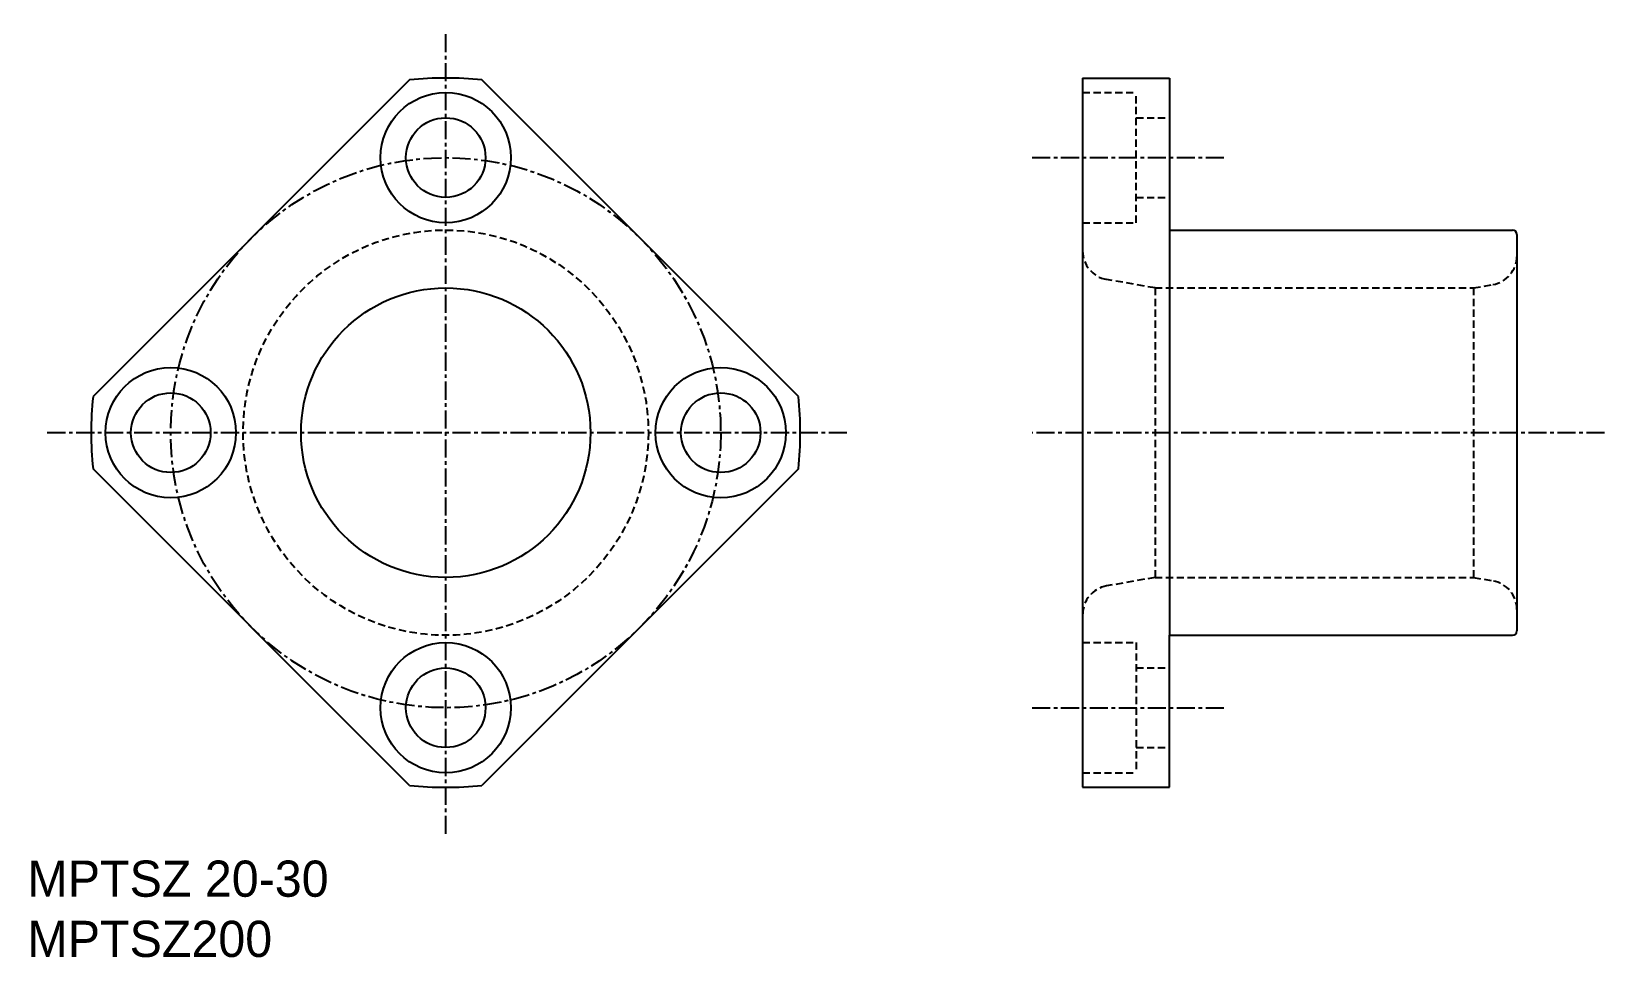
# Model space of a CAD drawing. Extents: x 42 to 151, y 45 to 109.
import ezdxf

# ---------------------------------------------------------------- set-up
doc = ezdxf.new("R2010")
doc.units = 0
doc.linetypes.add('CENTER', pattern=[2, 1.25, -0.25, 0.25, -0.25])
doc.linetypes.add('DASHED', pattern=[0.75, 0.5, -0.25])
doc.layers.get('0').update_dxf_attribs({"linetype": 'CONTINUOUS'})
doc.layers.add('CENTER', color=1, linetype='CENTER')

msp = doc.modelspace()

# ---------------------------------------------------------------- linework, layer by layer
at = {"color": 7, "linetype": 'CONTINUOUS'}
for p, q in [((68.47, 105.5), (46.6, 83.62)), ((95.34, 83.62), (73.47, 105.5)), ((114.98, 105.63), (120.98, 105.63)), ((114.98, 105.63), (114.98, 56.63)), ((120.98, 105.63), (120.98, 95.13)), ((120.98, 95.13), (144.68, 95.13)), ((120.98, 95.13), (120.98, 67.13)), ((144.98, 94.83), (144.98, 67.43)), ((68.47, 56.75), (46.6, 78.63)), ((95.34, 78.63), (73.47, 56.75)), ((120.98, 67.13), (144.68, 67.13)), ((120.98, 56.63), (120.98, 67.13)), ((114.98, 56.63), (120.98, 56.63))]:
    msp.add_line(p, q, dxfattribs=at)
at = {"color": 3, "linetype": 'DASHED'}
for p, q in [((114.98, 104.63), (118.68, 104.63)), ((118.68, 95.63), (118.68, 104.63)), ((118.68, 102.88), (120.98, 102.88)), ((118.68, 97.38), (120.98, 97.38)), ((114.98, 95.63), (118.68, 95.63)), ((119.98, 91.13), (116.63, 91.72)), ((141.98, 91.13), (143.33, 91.36)), ((119.98, 91.13), (119.98, 71.13)), ((119.98, 91.13), (141.98, 91.13)), ((141.98, 91.13), (141.98, 71.13)), ((119.98, 71.13), (116.63, 70.54)), ((119.98, 71.13), (141.98, 71.13)), ((141.98, 71.13), (143.33, 70.89)), ((114.98, 66.63), (118.68, 66.63)), ((118.68, 66.63), (118.68, 57.63)), ((118.68, 64.88), (120.98, 64.88)), ((118.68, 59.38), (120.98, 59.38)), ((114.98, 57.63), (118.68, 57.63))]:
    msp.add_line(p, q, dxfattribs=at)
at = {"color": 7, "linetype": 'CONTINUOUS'}
for centre, radius in [((70.97, 100.13), 4.5), ((70.97, 100.13), 2.75), ((70.97, 81.13), 10), ((51.97, 81.13), 4.5), ((89.97, 81.13), 4.5), ((51.97, 81.13), 2.75), ((89.97, 81.13), 2.75), ((70.97, 62.13), 4.5), ((70.97, 62.13), 2.75)]:
    msp.add_circle(centre, radius, dxfattribs=at)
at = {"color": 3, "linetype": 'DASHED'}
msp.add_circle((70.97, 81.13), 14, dxfattribs=at)
at = {"color": 7, "linetype": 'CONTINUOUS'}
for centre, radius, start, end in [((70.97, 81.13), 24.5, 84.1487, 95.8513), ((144.68, 94.83), 0.3, 0, 90), ((70.97, 81.13), 24.5, 174.1487, 185.8513), ((70.97, 81.13), 24.5, 354.1487, 5.8513), ((144.68, 67.43), 0.3, 270, 0), ((70.97, 81.13), 24.5, 264.1487, 275.8513)]:
    msp.add_arc(centre, radius, start, end, dxfattribs=at)
at = {"color": 3, "linetype": 'DASHED'}
for centre, start, end in [((116.98, 93.69), 180, 260), ((142.98, 93.33), 280, 0), ((142.98, 68.92), 0, 80), ((116.98, 68.57), 100, 180)]:
    msp.add_arc(centre, 2, start, end, dxfattribs=at)
at = {"layer": 'CENTER', "color": 1, "linetype": 'CENTER'}
for p, q in [((70.97, 53.41), (70.97, 108.85)), ((70.97, 53.41), (70.97, 108.85)), ((111.48, 100.13), (124.88, 100.13)), ((98.69, 81.13), (43.25, 81.13)), ((151.04, 81.13), (111.48, 81.13)), ((111.48, 62.13), (124.88, 62.13))]:
    msp.add_line(p, q, dxfattribs=at)
msp.add_circle((70.97, 81.13), 19, dxfattribs=at)

# ---------------------------------------------------------------- texts
at = {"color": 7, "linetype": 'CONTINUOUS'}
for s, p in [('MPTSZ 20-30', (42.07, 49.07)), ('MPTSZ200', (42.07, 44.91))]:
    msp.add_text(s, height=2.5, dxfattribs=at).set_placement(p)

doc.saveas('drawing.dxf')
